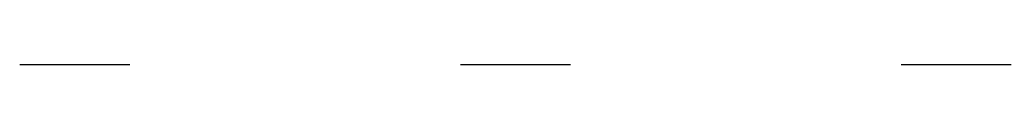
# Model space of a CAD drawing. Header units: millimetres. Extents: x 0 to 45, y 0 to 0.
import ezdxf

# ---------------------------------------------------------------- set-up
doc = ezdxf.new("R2010")
doc.units = ezdxf.units.MM

# ---------------------------------------------------------------- blocks, each defined once
blk = doc.blocks.new('B')
blk.add_line((0, 0), (5, 0))

msp = doc.modelspace()

# ---------------------------------------------------------------- block references
at = {"row_count": 1, "column_count": 3, "row_spacing": 0, "column_spacing": 20}
msp.add_blockref('B', (0, 0), dxfattribs=at)

doc.saveas('drawing.dxf')
